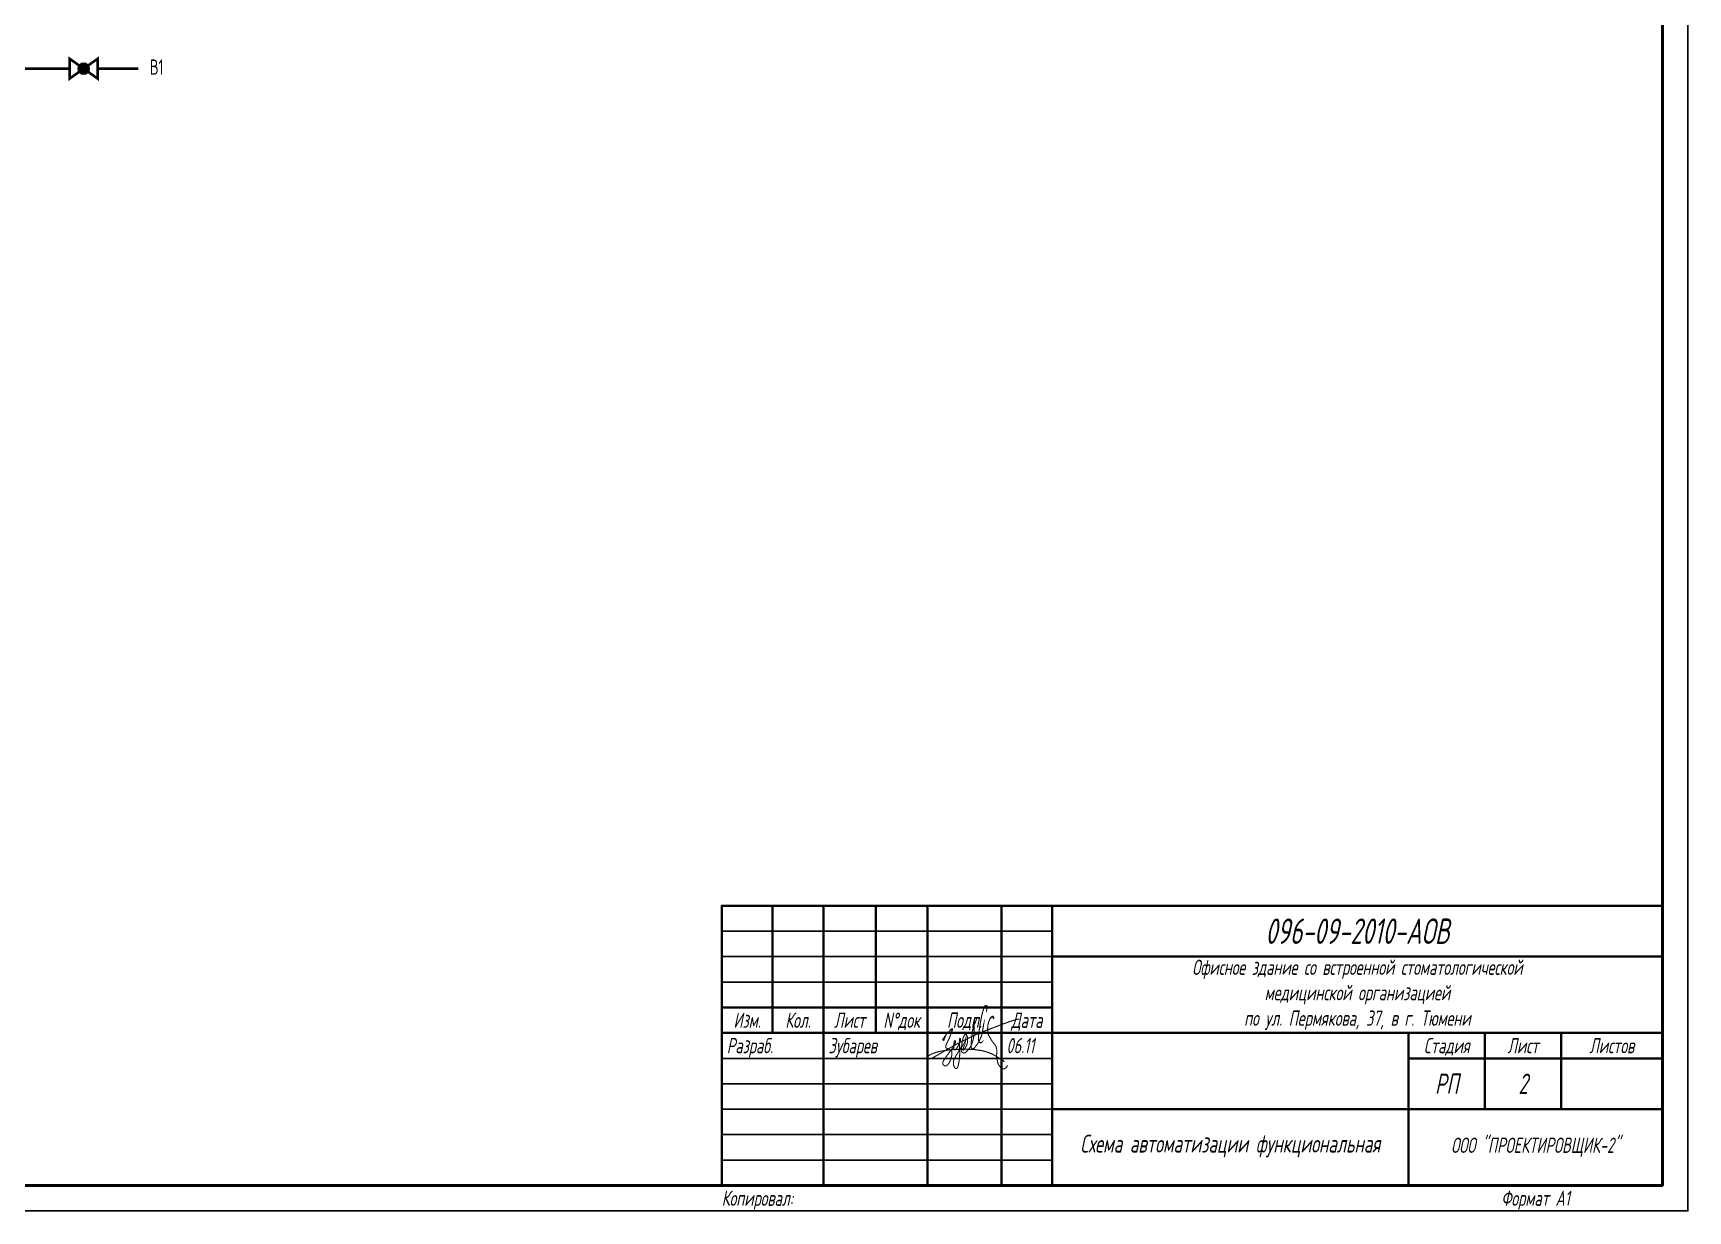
# Model space of a CAD drawing. Extents: x 37 to 1092, y -2983 to -601.
# Drawn here: x 551.8 to 877.2, y -1492.8 to -1261.2 of the extents above; entities that cross this region are included whole.
import ezdxf
from ezdxf.enums import TextEntityAlignment as Align

# ---------------------------------------------------------------- set-up
doc = ezdxf.new("R2010")
doc.units = 0
for name, color, linetype in [('FORMAT', 134, 'Continuous'), ('TEXT', 4, 'Continuous'), ('ОВ_Отопление', 6, 'Continuous')]:
    doc.layers.add(name, color=color, linetype=linetype)
doc.styles.add('R2_5', font='romant.shx', dxfattribs={"width": 0.65, "oblique": 12, "height": 2.5})
doc.styles.get("Standard").update_dxf_attribs({"font": 'romant.shx', "width": 0.65, "oblique": 12})

# ---------------------------------------------------------------- blocks, each defined once
blk = doc.blocks.new('SIGNATURE_ZAM')
for points in [[(21.63, 1.74, 0, 0.3, 0), (21.41, 2, 0.5, 0.4, 0), (20.66, 2.56, 0.4, 0.3, 0), (19.71, 3.18, 0.3, 0.3, 0), (18.93, 3.63, 0.3, 0.3, 0), (17.95, 4.15, 0.3, 0.3, 0), (17.02, 4.52, 0.3, 0.3, 0), (16.01, 4.84, 0.3, 0.3, 0), (14.87, 5.09, 0.3, 0.3, 0), (14.18, 5.17, 0.3, 0.3, 0), (12.97, 5.35, 0.3, 0.3, 0), (12.1, 5.39, 0.3, 0.3, 0), (10.75, 5.42, 0.3, 0.3, 0), (8.45, 5.39, 0.3, 0.3, 0), (7.01, 5.3, 0.3, 0.3, 0), (5.61, 5.15, 0.3, 0.3, 0), (3.99, 4.93, 0.3, 0.3, 0), (3.1, 4.74, 0.3, 0.3, 0), (2.31, 4.53, 0.3, 0.3, 0), (1.18, 4.12, 0.3, 0.3, 0), (0.23, 3.57, 0.3, 0.3, 0), (0, 3.18, 0.3, 0.3, 0), (0.13, 2.88, 0.3, 0.3, 0), (0.47, 2.76, 0.3, 0.3, 0), (1.07, 2.83, 0.3, 0.3, 0), (1.79, 3.23, 0.3, 0.3, 0), (3.21, 4.01, 0.3, 0.3, 0), (4.43, 4.73, 0.3, 0.3, 0), (5.48, 5.38, 0.3, 0.3, 0), (6.5, 5.92, 0.3, 0.3, 0), (7.86, 6.7, 0.3, 0.3, 0), (9.42, 7.51, 0.3, 0.3, 0), (10.27, 7.91, 0.3, 0.3, 0), (11.64, 8.6, 0.3, 0.3, 0), (13.37, 9.45, 0.3, 0.3, 0), (14.97, 10.11, 0.3, 0.3, 0), (16.22, 10.61, 0.3, 0.3, 0), (17.79, 11.23, 0.3, 0.3, 0), (19.55, 11.88, 0.3, 0.3, 0), (21.06, 12.47, 0.3, 0.3, 0), (22.87, 13.11, 0.3, 0.3, 0), (24.2, 13.56, 0.3, 0.3, 0), (25.02, 13.79, 0.3, 0.3, 0), (25.7, 13.91, 0.3, 0.3, 0)], [(4.66, 7.86, 0.5, 0.6, 0), (4.4, 8.12, 0.6, 0.6, 0), (4.64, 8.66, 0.4, 0.3, 0), (5.21, 9.54, 0.3, 0.3, 0), (5.95, 10.37, 0.3, 0.4, 0), (6.39, 10.75, 0.4, 0.4, 0), (6.67, 11.05, 0.4, 0.3, 0), (6.79, 11.12, 0.4, 0.4, 0), (6.92, 11.12, 0.4, 0.4, 0), (6.95, 10.98, 0.4, 0.4, 0), (6.85, 10.68, 0.4, 0.4, 0), (6.7, 10.21, 0.4, 0.3, 0), (6.54, 9.79, 0.3, 0.3, 0), (6.32, 9.15, 0.3, 0.3, 0), (6, 8.4, 0.3, 0.3, 0), (5.75, 7.82, 0.3, 0.3, 0), (5.45, 7.26, 0.3, 0.3, 0), (5.23, 6.81, 0.3, 0.3, 0), (5.09, 6.42, 0.3, 0.3, 0), (5.07, 6.17, 0.3, 0.3, 0), (5.07, 5.92, 0.3, 0.3, 0), (5.21, 5.76, 0.3, 0.3, 0), (5.44, 5.65, 0.3, 0.3, 0), (5.89, 5.46, 0.3, 0.3, 0), (6.36, 5.25, 0.3, 0.3, 0), (6.62, 5.05, 0.3, 0.3, 0), (6.79, 4.69, 0.3, 0.3, 0), (6.81, 4.14, 0.3, 0.3, 0), (6.77, 3.65, 0.3, 0.3, 0), (6.62, 3.01, 0.3, 0.3, 0), (6.35, 2.28, 0.3, 0.3, 0), (6.07, 1.62, 0.3, 0.3, 0), (5.79, 1.2, 0.3, 0.3, 0), (5.33, 0.83, 0.3, 0.3, 0), (5.16, 0.77, 0.3, 0.3, 0), (5.02, 0.75, 0.3, 0.3, 0), (4.82, 0.75, 0.3, 0.3, 0), (4.64, 0.82, 0.3, 0.3, 0), (4.41, 1, 0.3, 0.3, 0), (4.28, 1.23, 0.3, 0.3, 0), (4.23, 1.42, 0.3, 0.3, 0), (4.27, 1.77, 0.3, 0.3, 0), (4.5, 2.24, 0.3, 0.3, 0), (4.76, 2.68, 0.3, 0.3, 0), (5.21, 3.34, 0.3, 0.3, 0), (5.68, 3.99, 0.3, 0.3, 0), (6, 4.41, 0.3, 0.3, 0), (6.32, 4.89, 0.3, 0.3, 0), (6.77, 5.47, 0.3, 0.3, 0), (7.1, 5.87, 0.3, 0.3, 0), (7.35, 6.22, 0.3, 0.3, 0), (7.58, 6.73, 0.3, 0.3, 0), (7.77, 7.25, 0.3, 0.3, 0), (7.83, 7.53, 0.3, 0.3, 0), (7.83, 7.66, 0.3, 0.3, 0), (7.74, 7.78, 0.3, 0.3, 0), (7.64, 7.8, 0.3, 0.3, 0), (7.51, 7.78, 0.3, 0.3, 0), (7.44, 7.68, 0.3, 0.3, 0), (7.44, 7.51, 0.3, 0.3, 0), (7.4, 7.18, 0.3, 0.3, 0), (7.38, 6.87, 0.3, 0.3, 0), (7.36, 6.53, 0.3, 0.3, 0), (7.33, 5.75, 0.3, 0.3, 0), (7.37, 5.41, 0.3, 0.3, 0), (7.44, 5.25, 0.3, 0.3, 0), (7.59, 5.21, 0.3, 0.3, 0), (7.74, 5.27, 0.3, 0.3, 0), (7.87, 5.4, 0.3, 0.3, 0), (8.16, 5.74, 0.3, 0.3, 0), (8.48, 6.21, 0.3, 0.3, 0), (8.73, 6.65, 0.3, 0.3, 0), (8.95, 7.14, 0.3, 0.3, 0), (9.11, 7.57, 0.3, 0.3, 0), (9.2, 7.91, 0.3, 0.3, 0), (9.23, 8.18, 0.3, 0.3, 0), (9.21, 8.38, 0.3, 0.3, 0), (9.08, 8.42, 0.3, 0.3, 0), (8.98, 8.42, 0.3, 0.3, 0), (8.91, 8.36, 0.3, 0.3, 0), (8.91, 8.24, 0.3, 0.3, 0), (8.92, 8.06, 0.3, 0.3, 0), (8.94, 7.78, 0.3, 0.3, 0), (8.98, 6.56, 0.3, 0.3, 0), (8.99, 5.78, 0.3, 0.3, 0), (9, 4.69, 0.3, 0.3, 0), (9.01, 4.06, 0.3, 0.3, 0), (8.97, 3.25, 0.3, 0.3, 0), (8.86, 2.29, 0.3, 0.3, 0), (8.77, 1.79, 0.3, 0.3, 0), (8.69, 1.36, 0.3, 0.3, 0), (8.55, 0.71, 0.3, 0.3, 0), (8.37, 0.26, 0.3, 0.3, 0), (8.28, 0.1, 0.3, 0.3, 0), (8.09, -0.01, 0.3, 0.3, 0), (7.87, 0.01, 0.3, 0.3, 0), (7.66, 0.18, 0.3, 0.3, 0), (7.38, 0.62, 0.3, 0.3, 0), (7.24, 1.14, 0.3, 0.3, 0), (7.22, 1.86, 0.3, 0.3, 0), (7.38, 2.55, 0.3, 0.3, 0), (7.89, 3.52, 0.3, 0.3, 0), (8.44, 4.36, 0.3, 0.3, 0), (8.81, 5, 0.3, 0.3, 0), (9.43, 5.87, 0.3, 0.3, 0), (9.96, 6.64, 0.3, 0.3, 0), (10.39, 7.29, 0.3, 0.3, 0), (10.49, 7.55, 0.3, 0.3, 0), (10.58, 7.8, 0.3, 0.3, 0), (10.65, 8.1, 0.3, 0.3, 0), (10.59, 7.34, 0.3, 0.3, 0), (10.48, 6.87, 0.3, 0.3, 0), (10.27, 6.38, 0.3, 0.3, 0), (10.16, 6.07, 0.3, 0.3, 0), (10.03, 5.77, 0.3, 0.3, 0), (9.9, 5.5, 0.3, 0.3, 0), (9.9, 5.29, 0.3, 0.3, 0), (10.07, 5.16, 0.3, 0.3, 0), (10.29, 5.29, 0.3, 0.3, 0), (10.42, 5.54, 0.3, 0.3, 0), (10.67, 5.99, 0.3, 0.3, 0), (10.81, 6.25, 0.3, 0.3, 0), (11.03, 6.73, 0.3, 0.3, 0), (11.19, 7.24, 0.3, 0.3, 0), (11.22, 7.91, 0.3, 0.3, 0), (11.16, 8.81, 0.3, 0.3, 0), (11.11, 9.12, 0.3, 0.3, 0), (10.88, 9.49, 0.3, 0.3, 0), (10.63, 9.63, 0.3, 0.3, 0), (10.49, 9.63, 0.3, 0.3, 0), (10.33, 9.35, 0.3, 0.3, 0), (10.07, 8.79, 0.3, 0.3, 0), (9.79, 8.02, 0.3, 0.3, 0), (9.7, 7.49, 0.3, 0.3, 0), (9.63, 6.96, 0.3, 0.3, 0), (9.58, 6.45, 0.3, 0.3, 0), (9.51, 5.73, 0.3, 0.3, 0), (9.49, 5.07, 0.3, 0.3, 0), (9.58, 4.7, 0.3, 0.3, 0), (9.84, 4.42, 0.3, 0.3, 0), (10.2, 4.33, 0.3, 0.3, 0), (10.63, 4.5, 0.3, 0.3, 0), (11.03, 4.88, 0.3, 0.3, 0), (11.4, 5.26, 0.3, 0.3, 0), (11.92, 5.96, 0.3, 0.3, 0), (12.24, 6.59, 0.3, 0.3, 0), (12.58, 7.38, 0.3, 0.3, 0), (12.87, 8.46, 0.3, 0.3, 0), (13.01, 9.54, 0.3, 0.3, 0), (13.09, 9.73, 0.3, 0.3, 0), (13.02, 10.8, 0.3, 0.3, 0), (13.02, 11.81, 0.3, 0.3, 0), (13.12, 12.93, 0.3, 0.3, 0), (13.15, 13.75, 0.3, 0.3, 0), (13.32, 14.31, 0.3, 0.3, 0), (13.71, 14.32, 0.3, 0.3, 0), (13.68, 13.74, 0.3, 0.3, 0), (13.37, 12.86, 0.3, 0.3, 0), (12.92, 12.19, 0.3, 0.3, 0), (12.67, 10.92, 0.3, 0.3, 0), (12.47, 9.68, 0.3, 0.3, 0), (12.38, 8.9, 0.3, 0.3, 0), (12.28, 7.9, 0.3, 0.3, 0), (12.21, 7.05, 0.3, 0.3, 0), (12.19, 6.23, 0.3, 0.3, 0), (12.29, 5.82, 0.3, 0.3, 0), (12.49, 5.58, 0.3, 0.3, 0), (12.7, 5.54, 0.3, 0.3, 0), (12.99, 5.65, 0.3, 0.3, 0), (13.35, 6.04, 0.3, 0.3, 0), (13.71, 6.52, 0.3, 0.3, 0), (14.11, 7.07, 0.3, 0.3, 0), (14.64, 8.08, 0.3, 0.3, 0), (15.02, 8.94, 0.3, 0.3, 0), (15.29, 9.8, 0.3, 0.3, 0), (15.52, 11.13, 0.3, 0.3, 0), (15.68, 12.11, 0.3, 0.2, 0), (15.9, 13.28, 0.2, 0, 0), (16.06, 14.19, 0, 0, 0)], [(16.36, 15.4, 0, 0.3, 0), (16.57, 16.45, 0.3, 0.4, 0), (16.7, 17.18, 0.4, 0.5, 0), (16.6, 17.53, 0.5, 0.5, 0), (16.22, 17.58, 0.5, 0.5, 0), (15.99, 17.32, 0.5, 0.3, 0), (15.72, 16.75, 0.3, 0.3, 0), (15.47, 15.94, 0.3, 0.3, 0), (15.19, 14.91, 0.3, 0.3, 0), (14.95, 13.64, 0.3, 0.3, 0), (14.75, 12.57, 0.3, 0.3, 0), (14.58, 11.4, 0.3, 0.3, 0), (14.43, 10.25, 0.3, 0.3, 0), (14.29, 9.09, 0.3, 0.3, 0), (14.25, 8.25, 0.3, 0.3, 0), (14.38, 7.54, 0.3, 0.3, 0), (14.78, 7.19, 0.3, 0.3, 0), (15.16, 7.33, 0.3, 0.2, 0), (15.53, 7.71, 0.2, 0, 0), (15.87, 8.04, 0, 0, 0)], [(18.55, 13.68, 0, 0.5, 0), (18.51, 14.26, 0.5, 0.5, 0), (18.29, 14.58, 0.5, 0.4, 0), (17.89, 14.46, 0.4, 0.3, 0), (17.47, 13.95, 0.3, 0.3, 0), (17.17, 13.15, 0.3, 0.3, 0), (16.92, 12.14, 0.3, 0.3, 0), (16.84, 11.18, 0.3, 0.3, 0), (16.89, 10.26, 0.3, 0.3, 0), (17.07, 9.5, 0.3, 0.3, 0), (17.48, 8.72, 0.3, 0.3, 0), (17.96, 7.88, 0.3, 0.3, 0), (18.46, 7.22, 0.3, 0.3, 0), (18.9, 6.66, 0.3, 0.3, 0), (19.26, 6.05, 0.3, 0.3, 0), (19.41, 5.46, 0.3, 0.3, 0), (19.43, 4.61, 0.3, 0.3, 0), (19.35, 3.71, 0.3, 0.3, 0), (19.4, 2.92, 0.3, 0.3, 0), (19.62, 2.02, 0.3, 0.3, 0), (19.71, 1.49, 0.3, 0.3, 0), (19.83, 1.18, 0.3, 0.3, 0), (20.11, 0.82, 0.3, 0.3, 0), (20.55, 0.24, 0.3, 0.3, 0), (21.1, -0.09, 0.3, 0.3, 0), (21.56, -0.09, 0.3, 0.3, 0), (21.9, 0.11, 0.3, 0.3, 0), (22.11, 0.33, 0.3, 0.3, 0), (22.31, 0.6, 0.3, 0.3, 0), (22.37, 0.82, 0.3, 0.3, 0), (22.32, 0.95, 0, 0, 0)]]:
    blk.add_lwpolyline(points, format="xyseb")

msp = doc.modelspace()

# ---------------------------------------------------------------- hatches: boundary and pattern name
at = {"layer": 'ОВ_Отопление', "ltscale": 10000}
msp.add_hatch(color=256, dxfattribs=at).paths.add_polyline_path([(562.83, -1268.22, 1), (560.63, -1268.22, 1)])

# ---------------------------------------------------------------- linework, layer by layer
at = {"layer": 'FORMAT', "lineweight": 40}
for p, q in [((697.2, -1432.82), (697.2, -1457.82)), ((707.2, -1432.82), (707.2, -1487.82)), ((717.51, -1432.82), (717.51, -1457.82)), ((727.7, -1432.82), (727.7, -1487.82)), ((742.2, -1432.82), (742.2, -1487.82)), ((752.2, -1432.82), (752.2, -1487.82)), ((752.2, -1442.82), (872.2, -1442.82)), ((687.2, -1452.82), (752.2, -1452.82)), ((687.2, -1457.82), (872.2, -1457.82)), ((822.28, -1457.82), (822.28, -1487.82)), ((837.28, -1457.82), (837.28, -1472.82)), ((852.28, -1457.82), (852.28, -1472.82)), ((822.28, -1462.82), (872.2, -1462.82)), ((752.2, -1472.82), (872.2, -1472.82))]:
    msp.add_line(p, q, dxfattribs=at)
at = {"layer": 'FORMAT', "lineweight": -3}
for p, q in [((687.2, -1437.82), (752.2, -1437.82)), ((752.2, -1442.82), (687.2, -1442.82)), ((687.2, -1447.82), (752.2, -1447.82)), ((687.2, -1462.82), (752.2, -1462.82)), ((687.2, -1467.82), (752.2, -1467.82)), ((752.2, -1472.82), (687.2, -1472.82)), ((687.2, -1477.82), (752.2, -1477.82)), ((687.2, -1482.82), (752.2, -1482.82))]:
    msp.add_line(p, q, dxfattribs=at)
at = {"layer": 'FORMAT'}
msp.add_lwpolyline([(37.2, -898.82), (877.2, -898.82), (877.2, -1492.82), (37.2, -1492.82)], close=True, dxfattribs=at)
at = {"layer": 'FORMAT', "lineweight": 50}
msp.add_lwpolyline([(57.2, -1487.82), (57.2, -903.82), (872.2, -903.82), (872.2, -1487.82)], close=True, dxfattribs=at)
at = {"layer": 'FORMAT', "lineweight": 40}
msp.add_lwpolyline([(687.2, -1487.82), (872.2, -1487.82), (872.2, -1432.82), (687.2, -1432.82)], close=True, dxfattribs=at)
at = {"layer": 'ОВ_Отопление', "ltscale": 10000, "const_width": 0.5}
for points in [[(558.98, -1266.27), (558.98, -1270.17), (564.48, -1266.27), (564.48, -1270.17), (558.98, -1266.27)], [(481.94, -1268.22), (558.98, -1268.22)], [(564.48, -1268.22), (572.48, -1268.22)]]:
    msp.add_lwpolyline(points, dxfattribs=at)
at = {"layer": 'ОВ_Отопление', "ltscale": 10000}
msp.add_circle((561.73, -1268.22), 1.1, dxfattribs=at)

# ---------------------------------------------------------------- block references
at = {"layer": 'FORMAT', "xscale": 0.7, "yscale": 0.7, "zscale": 0.7}
msp.add_blockref('SIGNATURE_ZAM', (727.7, -1464.82), dxfattribs=at)

# ---------------------------------------------------------------- texts
at = {"layer": 'FORMAT', "style": 'R2_5', "oblique": 12, "width": 0.65}
for s, p in [('Изм.', (692.2, -1456.82)), ('Кол.', (702.2, -1456.82)), ('Лист', (712.35, -1456.82)), ('N%%dдок', (722.6, -1456.82)), ('Подп.', (734.95, -1456.82)), ('Дата', (747.2, -1456.82))]:
    msp.add_text(s, height=3, dxfattribs=at).set_placement(p, align=Align.CENTER)
msp.add_text('Разраб.', height=3, dxfattribs=at).set_placement((688.2, -1461.82))
for s, height, p in [('Стадия', 3, (829.78, -1460.32)), ('Лист', 3, (844.78, -1460.32)), ('Листов', 3, (862.24, -1460.32)), ('РП', 4, (829.78, -1467.82)), ('Формат А1', 3, (847.24, -1490.32))]:
    msp.add_text(s, height=height, dxfattribs=at).set_placement(p, align=Align.MIDDLE_CENTER)
msp.add_text('Копировал:', height=3, dxfattribs=at).set_placement((687.2, -1490.32), align=Align.MIDDLE_LEFT)
at = {"layer": 'FORMAT', "insert": (847.24, -1480.32), "char_height": 3, "width": 48.2605, "attachment_point": 5, "line_spacing_factor": 0.8, "style": 'R2_5'}
msp.add_mtext('ООО "ПРОЕКТИРОВЩИК-2"', dxfattribs=at)
at = {"layer": 'TEXT', "style": 'R2_5', "oblique": 12, "width": 0.65}
for s, p in [('Зубарев', (708.2, -1461.82)), ('06.11', (743.2, -1461.82))]:
    msp.add_text(s, height=3, dxfattribs=at).set_placement(p)
msp.add_text('2', height=4, dxfattribs=at).set_placement((844.78, -1467.82), align=Align.MIDDLE_CENTER)
at = {"layer": 'TEXT', "width": 119.8, "attachment_point": 5, "style": 'R2_5'}
for s, insert, char_height in [('096-09-2010-АОВ', (812.2, -1437.82), 5), ('Офисное здание со встроенной стоматологической\\Pмедицинской организацией \\Pпо ул. Пермякова, 37, в г. Тюмени', (812.2, -1450.32), 3)]:
    msp.add_mtext(s, dxfattribs=dict(at, insert=insert, char_height=char_height))
at = {"layer": 'TEXT', "insert": (787.2, -1480.07), "char_height": 3.5, "width": 70, "attachment_point": 5, "line_spacing_factor": 0.8, "style": 'R2_5'}
msp.add_mtext('Схема автоматизации функциональная', dxfattribs=at)
at = {"layer": 'ОВ_Отопление', "ltscale": 100, "width": 0.65}
msp.add_text('В1', height=3, dxfattribs=at).set_placement((574.74, -1269.41))

doc.saveas('drawing.dxf')
